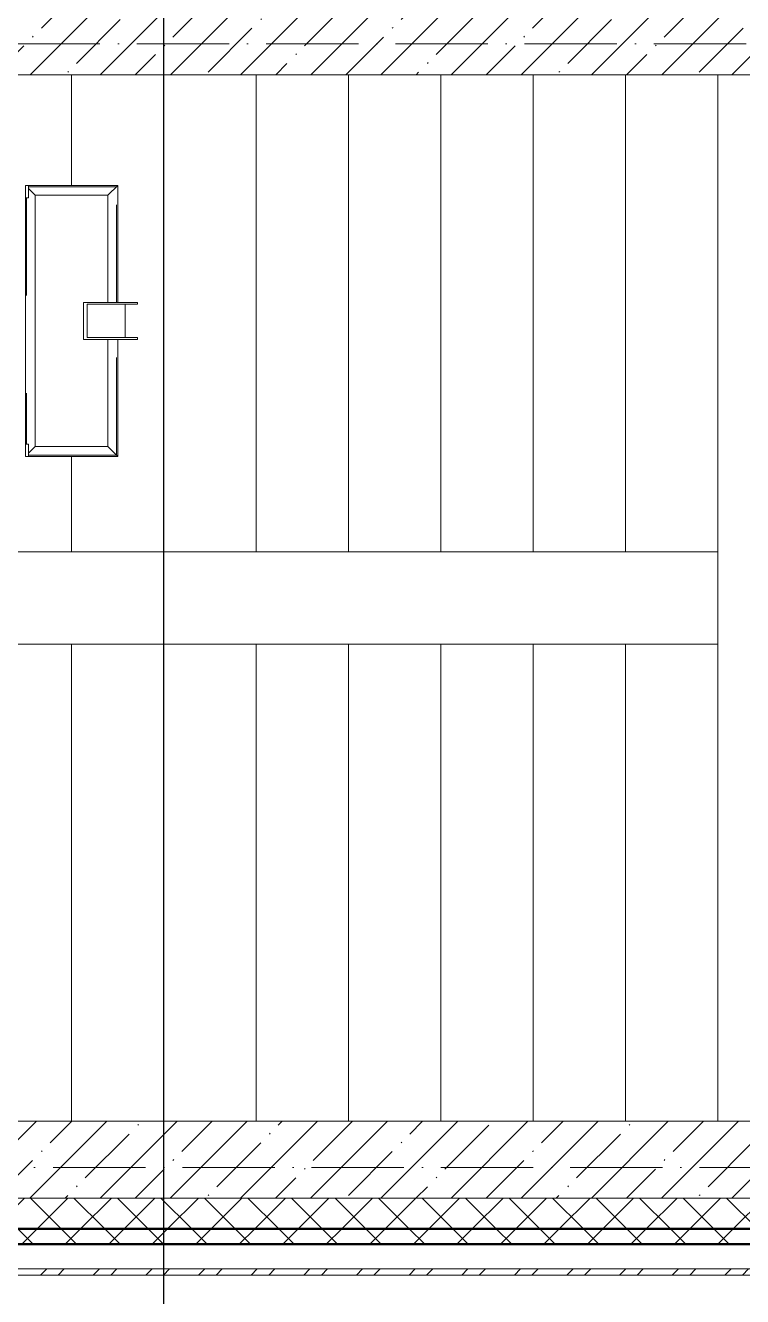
# Model space of a CAD drawing. Header units: millimetres. Extents: x -356862 to 418287, y 0 to 839748.
# Drawn here: x 227629 to 229960, y 456777 to 460907 of the extents above; entities that cross this region are included whole.
import ezdxf

# ---------------------------------------------------------------- set-up
doc = ezdxf.new("R2010")
doc.units = ezdxf.units.MM
doc.linetypes.add('50_200_ШТРИХ_1Т_ш5_п1_п1_', pattern=[700, 500, -100, 0, -100])
doc.linetypes.add('Штрих', pattern=[635, 317.5, -317.5])
for name, color, linetype, lineweight in [('A-GENM-____-HDLN', 7, 'Штрих', 9), ('A-GENM-____-OTLN', 7, 'Continuous', 9), ('A-WALL-____-MCUT-1', 7, 'Continuous', 9), ('A-WALL-____-MCUT-2', 7, 'Continuous', 50), ('A-WALL-____-MCUT-3', 7, 'Continuous', 9), ('A-WALL-____-PATT-1', 7, 'Continuous', 9), ('A-WALL-FNSH-MCUT-1', 7, 'Continuous', 9), ('S-GRID-____-OTLN-1', 7, '50_200_ШТРИХ_1Т_ш5_п1_п1_', 9), ('S-STRS-____-OTLN-1', 7, 'Continuous', 9)]:
    doc.layers.add(name, color=color, linetype=linetype, lineweight=lineweight)
pattern_1 = [(45, (142429.06, 459015.94), (-70.71068, 70.71068), []), (135, (142429.06, 459015.94), (-70.71068, -70.71068), [])]
pattern_2 = [(45, (142429.06, 459015.94), (-114.04925, 114.04925), []), (45, (142543.1, 459015.94), (-114.04925, 114.04925), [201.612, -40.322, 3.353, -36.97])]

# ---------------------------------------------------------------- blocks, each defined once
blk = doc.blocks.new('ОМ_Труба_ГОСТ 8639-82 - ОМ_Труба_ГОСТ 8639-82-26350154-АР1_План отверстий 3 этажа в осях 1-64_А-ГГ')
at = {"layer": 'A-GENM-____-OTLN'}
for p, q in [((19689.1, 44821), (19689.1, 44941)), ((19689.1, 44941), (19864.1, 44941)), ((19864.1, 44935), (19701.2, 44935)), ((19701.2, 44935), (19701.2, 44827)), ((19824, 44935), (19824, 44827)), ((19864.1, 44941), (19864.1, 44935)), ((19864.1, 44821), (19689.1, 44821)), ((19701.2, 44827), (19864.1, 44827)), ((19864.1, 44827), (19864.1, 44821))]:
    blk.add_line(p, q, dxfattribs=at)
blk = doc.blocks.new('ОМ_Уголок_ГОСТ 8509-93 - ОМ_Уголок_ГОСТ 8509-93-26349651-АР1_План отверстий 3 этажа в осях 1-64_А-ГГ')
at = {"layer": 'A-GENM-____-HDLN'}
for p, q in [((4, -4), (380, -4)), ((500, -4), (876, -4))]:
    blk.add_line(p, q, dxfattribs=at)
at = {"layer": 'A-GENM-____-OTLN'}
for p, q in [((380, 0), (0, 0)), ((32, -32), (0, 0)), ((32, -32), (380, -32)), ((880, 0), (500, 0)), ((500, -32), (848, -32)), ((880, 0), (848, -32))]:
    blk.add_line(p, q, dxfattribs=at)
blk = doc.blocks.new('ОМ_Уголок_ГОСТ 8509-93 - ОМ_Уголок_ГОСТ 8509-93-V88-АР1_План отверстий 3 этажа в осях 1-64_А-ГГ')
at = {"layer": 'A-GENM-____-HDLN'}
blk.add_line((40, -4), (840, -4), dxfattribs=at)
at = {"layer": 'A-GENM-____-OTLN'}
for p, q in [((32, -32), (10, -10)), ((32, -32), (848, -32)), ((840, 0), (40, 0)), ((870, -10), (848, -32))]:
    blk.add_line(p, q, dxfattribs=at)
blk = doc.blocks.new('ОМ_Уголок_ГОСТ 8509-93 - ОМ_Уголок_ГОСТ 8509-93-19082047-АР1_План отверстий 3 этажа в осях 1-64_А-ГГ')
at = {"layer": 'A-GENM-____-HDLN'}
blk.add_line((10, -4), (296, -4), dxfattribs=at)
at = {"layer": 'A-GENM-____-OTLN'}
for p, q in [((300, 0), (10, 0)), ((32, -32), (10, -10)), ((32, -32), (268, -32)), ((300, 0), (268, -32))]:
    blk.add_line(p, q, dxfattribs=at)
blk = doc.blocks.new('ОМ_Уголок_ГОСТ 8509-93 - ОМ_Уголок_ГОСТ 8509-93-V89-АР1_План отверстий 3 этажа в осях 1-64_А-ГГ')
at = {"layer": 'A-GENM-____-HDLN'}
blk.add_line((4, -4), (290, -4), dxfattribs=at)
at = {"layer": 'A-GENM-____-OTLN'}
for p, q in [((290, 0), (0, 0)), ((32, -32), (0, 0)), ((32, -32), (268, -32)), ((290, -10), (268, -32))]:
    blk.add_line(p, q, dxfattribs=at)
blk = doc.blocks.new('ОМ_Полоса_Трапеция прямоугольная_Прокат_ГОСТ 103-2006 - ОМ_Полоса_Трапеция прямоугольная_Прокат_ГОСТ 103-2006-19082130-АР1_План отверстий 3 этажа в осях 1-64_А-ГГ')
at = {"layer": 'A-GENM-____-OTLN'}
for p, q in [((19500, 45321), (19510, 45321)), ((19500, 45281), (19500, 45321)), ((19510, 45321), (19510, 45281)), ((19510, 45281), (19500, 45281))]:
    blk.add_line(p, q, dxfattribs=at)
blk = doc.blocks.new('ОМ_Полоса_Трапеция прямоугольная_Прокат_ГОСТ 103-2006 - ОМ_Полоса_Трапеция прямоугольная_Прокат_ГОСТ 103-2006-19082170-АР1_План отверстий 3 этажа в осях 1-64_А-ГГ')
at = {"layer": 'A-GENM-____-OTLN'}
for p, q in [((19500, 44481), (19510, 44481)), ((19500, 44441), (19500, 44481)), ((19510, 44481), (19510, 44441)), ((19510, 44441), (19500, 44441))]:
    blk.add_line(p, q, dxfattribs=at)

msp = doc.modelspace()

# ---------------------------------------------------------------- hatches: boundary and pattern name
at = {"layer": 'A-WALL-____-PATT-1'}
h = msp.add_hatch(dxfattribs=at)
h.set_pattern_fill('FP_38', color=256, style=0, pattern_type=2)
h.set_pattern_definition(pattern_2)
h.paths.add_polyline_path([(231429.0567, 460746.983), (231429.0567, 460996.983), (226229.0567, 460996.983), (226229.0567, 460746.983), (230788.5942, 460746.983)], flags=0)
h = msp.add_hatch(dxfattribs=at)
h.set_pattern_fill('FP_38', color=256, style=0, pattern_type=2)
h.set_pattern_definition(pattern_2)
h.paths.add_polyline_path([(231429.0567, 457096.983), (231429.0567, 457346.983), (224829.0567, 457346.983), (224829.0567, 457096.983), (230788.5942, 457096.983)], flags=0)
h = msp.add_hatch(dxfattribs=at)
h.set_pattern_fill('FP_1', color=256, style=0, pattern_type=2)
h.set_pattern_definition(pattern_1)
h.paths.add_polyline_path([(243179.0567, 456996.983), (243679.0567, 456996.983), (243679.0567, 457096.983), (234654.0567, 457096.983), (234654.0567, 457090.983), (234579.0567, 457090.983), (234579.0567, 456996.983), (243160.8442, 456996.983)], flags=0)
h.paths.add_polyline_path([(231672.3263, 456996.983), (232779.0567, 456996.983), (232779.0567, 457090.983), (232704.0567, 457090.983), (232704.0567, 457096.983), (224829.0567, 457096.983), (224829.0567, 456996.983), (231429.0567, 456996.983)], flags=0)
h.paths.add_polyline_path([(223829.0567, 456996.983), (223829.0567, 457096.983), (222704.0567, 457096.983), (222704.0567, 457090.983), (222629.0567, 457090.983), (222629.0567, 456996.983), (223718.737, 456996.983)], flags=0)
h.paths.add_polyline_path([(220829.0567, 456996.983), (220829.0567, 457090.983), (220754.0567, 457090.983), (220754.0567, 457096.983), (219704.0567, 457096.983), (219704.0567, 457090.983), (219629.0567, 457090.983), (219629.0567, 456996.983), (220183.8085, 456996.983)], flags=0)
h.paths.add_polyline_path([(217829.0567, 456996.983), (217829.0567, 457096.983), (216704.0567, 457096.983), (216704.0567, 457090.983), (216629.0567, 457090.983), (216629.0567, 456996.983), (216704.0567, 456996.983)], flags=0)
h.paths.add_polyline_path([(213429.0567, 456996.983), (214829.0567, 456996.983), (214829.0567, 457096.983), (213504.0567, 457096.983), (213504.0567, 457090.983), (213429.0567, 457090.983)], flags=0)
h.paths.add_polyline_path([(211346.487, 456996.983), (211629.0567, 456996.983), (211629.0567, 457090.983), (211554.0567, 457090.983), (211554.0567, 457096.983), (210504.0567, 457096.983), (210504.0567, 457090.983), (210429.0567, 457090.983), (210429.0567, 456996.983), (210462.7549, 456996.983)], flags=0)
h.paths.add_polyline_path([(208629.0567, 456996.983), (208629.0567, 457096.983), (207504.0567, 457096.983), (207504.0567, 457090.983), (207429.0567, 457090.983), (207429.0567, 456996.983), (207504.0567, 456996.983)], flags=0)
h.paths.add_polyline_path([(205279.0567, 456996.983), (205629.0567, 456996.983), (205629.0567, 457090.983), (205554.0567, 457090.983), (205554.0567, 457096.983), (204504.0567, 457096.983), (204504.0567, 457090.983), (204429.0567, 457090.983), (204429.0567, 456996.983), (205160.362, 456996.983)], flags=0)
h.paths.add_polyline_path([(202629.0567, 456996.983), (202629.0567, 457090.983), (202554.0567, 457090.983), (202554.0567, 457096.983), (201504.0567, 457096.983), (201504.0567, 457090.983), (201429.0567, 457090.983), (201429.0567, 456996.983), (202509.1656, 456996.983)], flags=0)
h.paths.add_polyline_path([(199629.0567, 456996.983), (199629.0567, 457090.983), (199554.0567, 457090.983), (199554.0567, 457096.983), (198504.0567, 457096.983), (198504.0567, 457090.983), (198429.0567, 457090.983), (198429.0567, 456996.983), (198974.237, 456996.983)], flags=0)
h.paths.add_polyline_path([(195439.3085, 456996.983), (196629.0567, 456996.983), (196629.0567, 457090.983), (196554.0567, 457090.983), (196554.0567, 457096.983), (195504.0567, 457096.983), (195504.0567, 457090.983), (195429.0567, 457090.983), (195429.0567, 456996.983), (195435.0567, 456996.983)], flags=0)
h.paths.add_polyline_path([(192429.0567, 456996.983), (193629.0567, 456996.983), (193629.0567, 457090.983), (193554.0567, 457090.983), (193554.0567, 457096.983), (192504.0567, 457096.983), (192504.0567, 457090.983), (192429.0567, 457090.983)], flags=0)
h.paths.add_polyline_path([(187485.7192, 456996.983), (187629.0567, 456996.983), (187629.0567, 457090.983), (187554.0567, 457090.983), (187554.0567, 457096.983), (186504.0567, 457096.983), (186504.0567, 457090.983), (186429.0567, 457090.983), (186429.0567, 456996.983), (187279.0567, 456996.983)], flags=0)
h.paths.add_polyline_path([(184629.0567, 456996.983), (184629.0567, 457090.983), (184554.0567, 457090.983), (184554.0567, 457096.983), (183504.0567, 457096.983), (183504.0567, 457090.983), (183429.0567, 457090.983), (183429.0567, 456996.983), (184623.0567, 456996.983)], flags=0)
h.paths.add_polyline_path([(181299.5942, 456996.983), (181629.0567, 456996.983), (181629.0567, 457090.983), (181554.0567, 457091.6258), (181554.0567, 457096.983), (180229.0567, 457096.983), (180229.0567, 456996.983)], flags=0)
h.paths.add_polyline_path([(177764.6656, 456996.983), (178429.0567, 456996.983), (178429.0567, 457090.983), (178354.0567, 457090.983), (178354.0567, 457096.983), (177229.0567, 457096.983), (177229.0567, 456996.983)], flags=0)
h.paths.add_polyline_path([(175429.0567, 456996.983), (175429.0567, 457090.983), (175354.0567, 457090.983), (175354.0567, 457096.983), (174304.0567, 457096.983), (174304.0567, 457090.983), (174229.0567, 457090.983), (174229.737, 456996.983), (175423.0567, 456996.983)], flags=0)
h.paths.add_polyline_path([(172429.0567, 456996.983), (172429.0567, 457090.983), (172354.0567, 457090.983), (172354.0567, 457096.983), (171229.0567, 457096.983), (171229.0567, 456996.983), (171578.5406, 456996.983)], flags=0)
h.paths.add_polyline_path([(169429.0567, 456996.983), (169429.0567, 457090.983), (169354.0567, 457090.983), (169354.0567, 457096.983), (168229.0567, 457096.983), (168229.0567, 456996.983), (168927.3441, 456996.983)], flags=0)
h.paths.add_polyline_path([(166429.0567, 456996.983), (166429.0567, 457090.983), (166354.0567, 457090.983), (166354.0567, 457096.983), (165304.0567, 457096.983), (165304.0567, 457090.983), (165229.0567, 457090.983), (165229.0567, 456996.983), (165392.4156, 456996.983)], flags=0)
h.paths.add_polyline_path([(156555.0941, 456996.983), (157429.0567, 456996.983), (157429.0567, 457090.983), (157354.0567, 457090.983), (157354.0567, 457096.983), (156304.0567, 457096.983), (156304.0567, 457090.983), (156229.0567, 457090.983), (156229.0567, 456996.983)], flags=0)
h.paths.add_polyline_path([(154787.6298, 456996.983), (155229.0567, 456996.983), (155229.0567, 457090.983), (155154.0567, 457090.983), (155154.0567, 457096.983), (149904.0567, 457096.983), (149904.0567, 457090.983), (149829.0567, 457090.983), (149829.0567, 456996.983), (153329.0567, 456996.983)], flags=0)
h.paths.add_polyline_path([(147717.7727, 456996.983), (148829.0567, 456996.983), (148829.0567, 457090.983), (148754.0567, 457090.983), (148754.0567, 457096.983), (139979.0567, 457096.983), (139979.0567, 456996.983), (145950.3084, 456996.983)], flags=0)
h = msp.add_hatch(dxfattribs=at)
h.set_pattern_fill('FP_1', color=256, style=0, pattern_type=2)
h.set_pattern_definition(pattern_1)
h.paths.add_polyline_path([(243679.0567, 456946.983), (243779.0567, 456946.983), (243779.0567, 456996.983), (234579.0567, 456996.983), (234579.0567, 456946.983), (243160.8442, 456946.983)], flags=0)
h.paths.add_polyline_path([(231672.3263, 456946.983), (232779.0567, 456946.983), (232779.0567, 456996.983), (224829.0567, 456996.983), (224829.0567, 456946.983), (230788.5942, 456946.983)], flags=0)
h.paths.add_polyline_path([(223718.737, 456946.983), (223829.0567, 456946.983), (223829.0567, 456996.983), (222629.0567, 456996.983), (222629.0567, 456946.983), (222835.0049, 456946.983)], flags=0)
h.paths.add_polyline_path([(219629.0567, 456946.983), (220829.0567, 456946.983), (220829.0567, 456996.983), (219629.0567, 456996.983)], flags=0)
h.paths.add_polyline_path([(216648.8799, 456946.983), (217829.0567, 456946.983), (217829.0567, 456996.983), (216629.0567, 456996.983), (216629.0567, 456946.983)], flags=0)
h.paths.add_polyline_path([(214829.0567, 456946.983), (214829.0567, 456996.983), (213429.0567, 456996.983), (213429.0567, 456946.983), (213997.6835, 456946.983)], flags=0)
h.paths.add_polyline_path([(211629.0567, 456946.983), (211629.0567, 456996.983), (210429.0567, 456996.983), (210429.0567, 456946.983), (211346.487, 456946.983)], flags=0)
h.paths.add_polyline_path([(208629.0567, 456946.983), (208629.0567, 456996.983), (207429.0567, 456996.983), (207429.0567, 456946.983)], flags=0)
h.paths.add_polyline_path([(205629.0567, 456946.983), (205629.0567, 456996.983), (204429.0567, 456996.983), (204429.0567, 456946.983), (205160.362, 456946.983)], flags=0)
h.paths.add_polyline_path([(201429.0567, 456946.983), (202629.0567, 456946.983), (202629.0567, 456996.983), (201429.0567, 456996.983)], flags=0)
h.paths.add_polyline_path([(198429.0567, 456946.983), (199629.0567, 456946.983), (199629.0567, 456996.983), (198429.0567, 456996.983)], flags=0)
h.paths.add_polyline_path([(195439.3085, 456946.983), (196629.0567, 456946.983), (196629.0567, 456996.983), (195429.0567, 456996.983), (195429.0567, 456946.983)], flags=0)
h.paths.add_polyline_path([(193629.0567, 456946.983), (193629.0567, 456996.983), (192429.0567, 456996.983), (192429.0567, 456946.983), (192788.112, 456946.983)], flags=0)
h.paths.add_polyline_path([(187485.7192, 456946.983), (187629.0567, 456946.983), (187629.0567, 456996.983), (186429.0567, 456996.983), (186429.0567, 456946.983), (186601.987, 456946.983)], flags=0)
h.paths.add_polyline_path([(184629.0567, 456946.983), (184629.0567, 456996.983), (183429.0567, 456996.983), (183429.0567, 456946.983), (183950.7906, 456946.983)], flags=0)
h.paths.add_polyline_path([(181299.5942, 456946.983), (181629.0567, 456946.983), (181629.0567, 456996.983), (180229.0567, 456996.983), (180229.0567, 456946.983)], flags=0)
h.paths.add_polyline_path([(178429.0567, 456946.983), (178429.0567, 456996.983), (177229.0567, 456996.983), (177229.0567, 456946.983), (177764.6656, 456946.983)], flags=0)
h.paths.add_polyline_path([(175429.0567, 456946.983), (175429.0567, 456996.983), (174229.0567, 456996.983), (174229.737, 456946.983)], flags=0)
h.paths.add_polyline_path([(172429.0567, 456946.983), (172429.0567, 456996.983), (171229.0567, 456996.983), (171229.0567, 456946.983), (171578.5406, 456946.983)], flags=0)
h.paths.add_polyline_path([(169429.0567, 456946.983), (169429.0567, 456996.983), (168229.0567, 456996.983), (168229.0567, 456946.983), (168927.3441, 456946.983)], flags=0)
h.paths.add_polyline_path([(165392.4156, 456946.983), (166429.0567, 456946.983), (166429.0567, 456996.983), (165229.0567, 456996.983), (165229.0567, 456946.983)], flags=0)
h.paths.add_polyline_path([(156229.0567, 456946.983), (157429.0567, 456946.983), (157429.0567, 456996.983), (156229.0567, 456996.983)], flags=0)
h.paths.add_polyline_path([(155229.0567, 456946.983), (155229.0567, 456996.983), (149829.0567, 456996.983), (149829.0567, 456946.983), (154787.6298, 456946.983)], flags=0)
h.paths.add_polyline_path([(148601.5048, 456946.983), (148829.0567, 456946.983), (148829.0567, 456996.983), (139879.0567, 456996.983), (139879.0567, 456946.983), (147717.7727, 456946.983)], flags=0)
h = msp.add_hatch(dxfattribs=at)
h.set_pattern_fill('FP_3', color=256, style=0, pattern_type=2)
h.set_pattern_definition([(45, (142429.06, 459015.94), (-85.53659, 85.53659), []), (45, (142486.08, 459015.94), (-85.53659, 85.53659), [])])
h.paths.add_polyline_path([(243909.0567, 456846.983), (243909.0567, 456866.983), (234579.0567, 456866.983), (234579.0567, 456846.983), (243160.8442, 456846.983)], flags=0)
h.paths.add_polyline_path([(231672.3263, 456846.983), (232779.0567, 456846.983), (232779.0567, 456866.983), (224829.0567, 456866.983), (224829.0567, 456846.983), (230788.5942, 456846.983)], flags=0)
h.paths.add_polyline_path([(222835.0049, 456846.983), (223829.0567, 456846.983), (223829.0567, 456866.983), (222629.0567, 456866.983), (222629.0567, 456846.983)], flags=0)
h.paths.add_polyline_path([(220829.0567, 456846.983), (220829.0567, 456866.983), (219630.0567, 456866.983), (219630.0567, 456846.983), (220183.8085, 456846.983)], flags=0)
h.paths.add_polyline_path([(216648.8799, 456846.983), (217829.0567, 456846.983), (217829.0567, 456866.983), (216629.0567, 456866.983), (216629.0567, 456846.983)], flags=0)
h.paths.add_polyline_path([(214314.0567, 456846.983), (214829.0567, 456846.983), (214829.0567, 456866.983), (214314.0567, 456866.983)], flags=0)

# ---------------------------------------------------------------- linework, layer by layer
at = {"color": 251, "ltscale": 0.6, "true_color": 0x636466}
msp.add_line((228079.0567, 454533.3346), (228079.0567, 465550.9569), dxfattribs=at)
at = {"layer": 'A-WALL-____-MCUT-1'}
for p, q in [((225979.0567, 460746.983), (231429.0567, 460746.983)), ((231429.0567, 457346.983), (224829.0567, 457346.983)), ((231429.0567, 457096.983), (224829.0567, 457096.983))]:
    msp.add_line(p, q, dxfattribs=at)
at = {"layer": 'A-WALL-____-MCUT-2'}
for p, q in [((224829.0567, 456996.983), (232779.0567, 456996.983)), ((224829.0567, 456946.983), (232779.0567, 456946.983))]:
    msp.add_line(p, q, dxfattribs=at)
at = {"layer": 'A-WALL-____-MCUT-3'}
msp.add_line((224829.0567, 456866.983), (232779.0567, 456866.983), dxfattribs=at)
at = {"layer": 'A-WALL-FNSH-MCUT-1'}
for p, q in [((232779.0567, 456866.983), (224829.0567, 456866.983)), ((224829.0567, 456846.983), (232779.0567, 456846.983))]:
    msp.add_line(p, q, dxfattribs=at)
at = {"layer": 'S-GRID-____-OTLN-1', "color": 251, "ltscale": 0.6, "true_color": 0x636466}
for p, q in [((246355.527, 460846.983), (137760.2865, 460846.983)), ((246503.4633, 457196.983), (137760.2865, 457196.983))]:
    msp.add_line(p, q, dxfattribs=at)
at = {"layer": 'S-STRS-____-OTLN-1'}
for p, q in [((227779.0567, 460746.983), (227779.0567, 460386.983)), ((227779.0567, 460746.983), (227779.0567, 460386.983)), ((228079.0567, 460746.983), (228079.0567, 459196.983)), ((228079.0567, 460746.983), (228079.0567, 459196.983)), ((228379.0567, 460746.983), (228379.0567, 459196.983)), ((228379.0567, 460746.983), (228379.0567, 459196.983)), ((228679.0567, 460746.983), (228679.0567, 459196.983)), ((228679.0567, 460746.983), (228679.0567, 459196.983)), ((228979.0567, 460746.983), (228979.0567, 459196.983)), ((228979.0567, 460746.983), (228979.0567, 459196.983)), ((229279.0567, 460746.983), (229279.0567, 459196.983)), ((229279.0567, 460746.983), (229279.0567, 459196.983)), ((229579.0567, 460746.983), (229579.0567, 459196.983)), ((229579.0567, 460746.983), (229579.0567, 459196.983)), ((229879.0567, 460746.983), (229879.0567, 459196.983)), ((229879.0567, 460746.983), (229879.0567, 459196.983)), ((227779.0567, 459506.983), (227779.0567, 459196.983)), ((227779.0567, 459506.983), (227779.0567, 459196.983)), ((227479.0567, 459196.983), (227779.0567, 459196.983)), ((227779.0567, 459196.983), (228079.0567, 459196.983)), ((228079.0567, 459196.983), (228379.0567, 459196.983)), ((228379.0567, 459196.983), (228679.0567, 459196.983)), ((228679.0567, 459196.983), (228979.0567, 459196.983)), ((228979.0567, 459196.983), (229279.0567, 459196.983)), ((229279.0567, 459196.983), (229579.0567, 459196.983)), ((229579.0567, 459196.983), (229879.0567, 459196.983)), ((229879.0567, 459196.983), (229879.0567, 458896.983)), ((227779.0567, 458896.983), (227479.0567, 458896.983)), ((228079.0567, 458896.983), (227779.0567, 458896.983)), ((227779.0567, 457346.983), (227779.0567, 458896.983)), ((227779.0567, 457346.983), (227779.0567, 458896.983)), ((228379.0567, 458896.983), (228079.0567, 458896.983)), ((228079.0567, 457346.983), (228079.0567, 458896.983)), ((228079.0567, 457346.983), (228079.0567, 458896.983)), ((228679.0567, 458896.983), (228379.0567, 458896.983)), ((228379.0567, 457346.983), (228379.0567, 458896.983)), ((228379.0567, 457346.983), (228379.0567, 458896.983)), ((228979.0567, 458896.983), (228679.0567, 458896.983)), ((228679.0567, 457346.983), (228679.0567, 458896.983)), ((228679.0567, 457346.983), (228679.0567, 458896.983)), ((229279.0567, 458896.983), (228979.0567, 458896.983)), ((228979.0567, 457346.983), (228979.0567, 458896.983)), ((228979.0567, 457346.983), (228979.0567, 458896.983)), ((229579.0567, 458896.983), (229279.0567, 458896.983)), ((229279.0567, 457346.983), (229279.0567, 458896.983)), ((229279.0567, 457346.983), (229279.0567, 458896.983)), ((229879.0567, 458896.983), (229579.0567, 458896.983)), ((229579.0567, 457346.983), (229579.0567, 458896.983)), ((229579.0567, 457346.983), (229579.0567, 458896.983)), ((229879.0567, 457346.983), (229879.0567, 458896.983)), ((229879.0567, 457346.983), (229879.0567, 458896.983))]:
    msp.add_line(p, q, dxfattribs=at)

# ---------------------------------------------------------------- block references
at = {"layer": 'A-GENM-____-OTLN'}
for name in ['ОМ_Полоса_Трапеция прямоугольная_Прокат_ГОСТ 103-2006 - ОМ_Полоса_Трапеция прямоугольная_Прокат_ГОСТ 103-2006-19082130-АР1_План отверстий 3 этажа в осях 1-64_А-ГГ', 'ОМ_Труба_ГОСТ 8639-82 - ОМ_Труба_ГОСТ 8639-82-26350154-АР1_План отверстий 3 этажа в осях 1-64_А-ГГ', 'ОМ_Полоса_Трапеция прямоугольная_Прокат_ГОСТ 103-2006 - ОМ_Полоса_Трапеция прямоугольная_Прокат_ГОСТ 103-2006-19082170-АР1_План отверстий 3 этажа в осях 1-64_А-ГГ']:
    msp.add_blockref(name, (208129.0567, 415065.941), dxfattribs=at)
at = {"layer": 'A-GENM-____-OTLN', "extrusion": (0, 0, -1)}
msp.add_blockref('ОМ_Уголок_ГОСТ 8509-93 - ОМ_Уголок_ГОСТ 8509-93-V89-АР1_План отверстий 3 этажа в осях 1-64_А-ГГ', (-227929.0567, 460386.983), dxfattribs=at)
for name, p, rotation in [('ОМ_Уголок_ГОСТ 8509-93 - ОМ_Уголок_ГОСТ 8509-93-26349651-АР1_План отверстий 3 этажа в осях 1-64_А-ГГ', (-227929.0567, 459506.983), 89.99999999999908), ('ОМ_Уголок_ГОСТ 8509-93 - ОМ_Уголок_ГОСТ 8509-93-V88-АР1_План отверстий 3 этажа в осях 1-64_А-ГГ', (-227629.0567, 460386.983), 269.9999999999989), ('ОМ_Уголок_ГОСТ 8509-93 - ОМ_Уголок_ГОСТ 8509-93-19082047-АР1_План отверстий 3 этажа в осях 1-64_А-ГГ', (-227629.0567, 459506.983), 180)]:
    msp.add_blockref(name, p, dxfattribs=dict(at, rotation=rotation))

doc.saveas('drawing.dxf')
